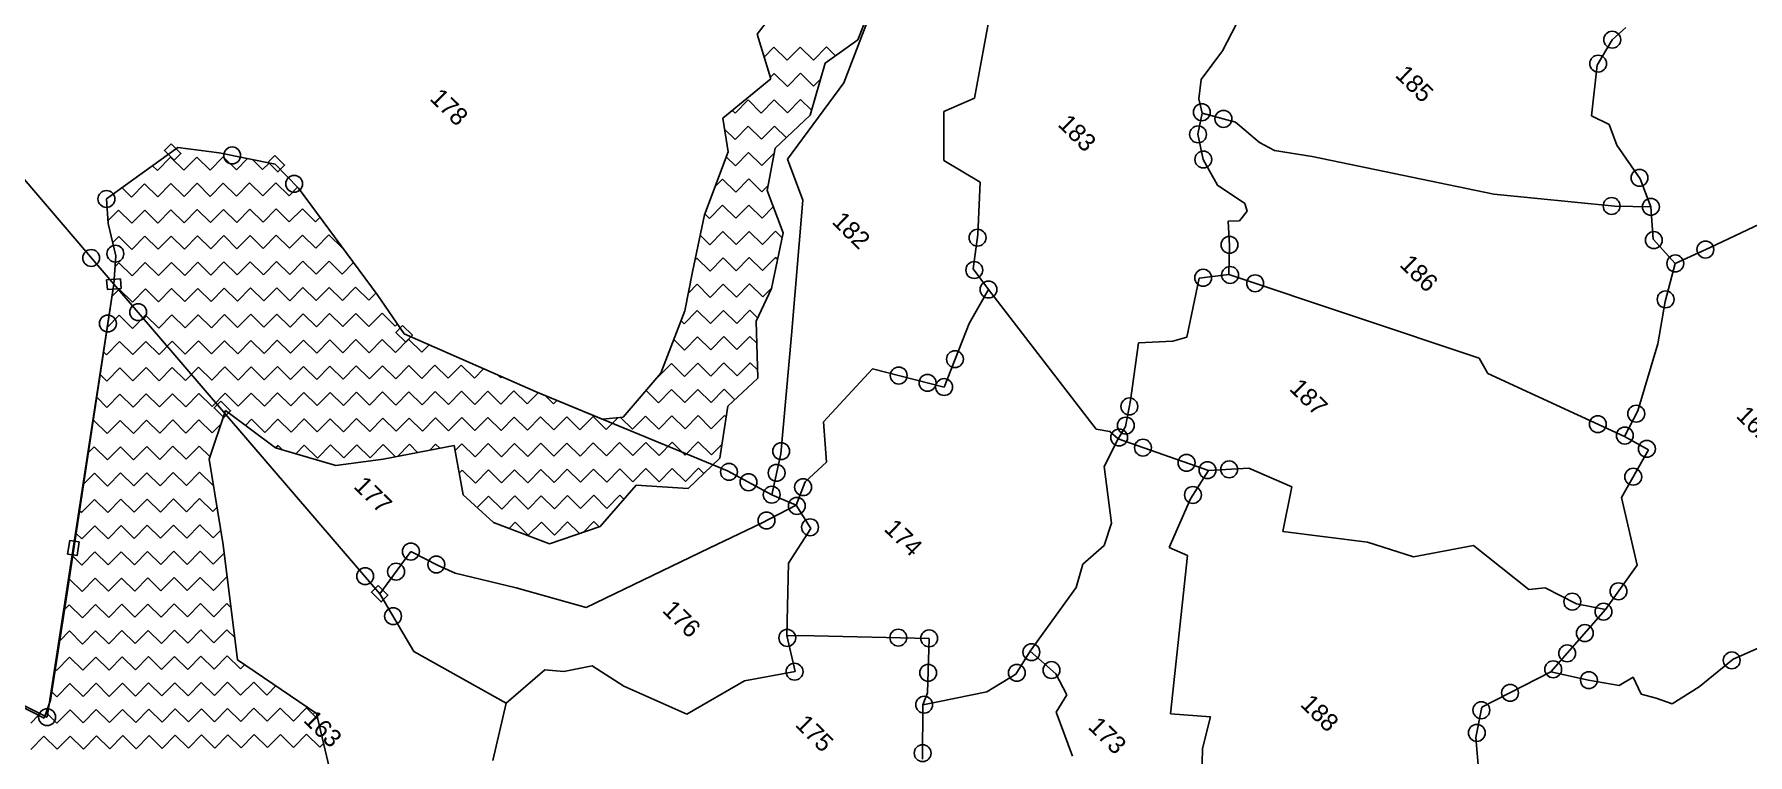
# Model space of a CAD drawing. Header units: metres. Extents: x 342804 to 346854, y 1762918 to 1765966.
# Drawn here: x 343808 to 344671, y 1763547 to 1763910 of the extents above; entities that cross this region are included whole.
import ezdxf

# ---------------------------------------------------------------- set-up
doc = ezdxf.new("R2010")
doc.units = ezdxf.units.M
doc.header["$MEASUREMENT"] = 0
for name, color, linetype in [('POLY_HATCH', 12, 'Continuous'), ('POLY_PARCEL', 6, 'Continuous'), ('TEXT_PARCEL', 7, 'Continuous')]:
    doc.layers.add(name, color=color, linetype=linetype)
doc.styles.add('TEXT_MAP', font='')
doc.styles.get('TEXT_MAP').set_extended_font_data('Kruti Dev 050')

msp = doc.modelspace()

# ---------------------------------------------------------------- linework, layer by layer
for points in [[(343876.83, 1763854.95), (343881.78, 1763850.08), (343878.41, 1763846.65), (343873.46, 1763851.52)], [(343929.07, 1763849.08), (343934.02, 1763844.21), (343930.65, 1763840.78), (343925.7, 1763845.65)], [(343844.38, 1763786.44), (343851.31, 1763786.95), (343851.66, 1763782.16), (343844.73, 1763781.65)], [(343993.43, 1763763.4), (343998.38, 1763758.53), (343995.01, 1763755.11), (343990.06, 1763759.98)], [(343901.83, 1763725.36), (343906.78, 1763720.49), (343903.42, 1763717.06), (343898.47, 1763721.93)], [(343830.53, 1763654.43), (343829.47, 1763647.57), (343824.73, 1763648.3), (343825.78, 1763655.16)], [(343981.12, 1763632.52), (343986.07, 1763627.65), (343982.71, 1763624.22), (343977.76, 1763629.09)]]:
    msp.add_lwpolyline(points, close=True)
for centre in [(344602.66, 1763907.39), (344595.56, 1763895.33), (344395.98, 1763870.85), (344406.83, 1763867.49), (344394.05, 1763859.72), (343907.58, 1763849.1), (344396.71, 1763847.04), (344616.4, 1763837.8), (343938.84, 1763834.79), (343844.26, 1763827.17), (344602.35, 1763823.64), (344622.14, 1763823.21), (344283.01, 1763807.67), (344409.88, 1763804.05), (344623.62, 1763806.47), (343836.6, 1763797.46), (343848.78, 1763799.62), (344634.42, 1763794.71), (344649.58, 1763801.69), (344281.36, 1763791.38), (344396.65, 1763787.5), (344410.19, 1763788.89), (344288.51, 1763781.55), (344422.8, 1763784.71), (344629.55, 1763776.61), (343860.26, 1763770.16), (343845.01, 1763764.44), (344271.64, 1763746.5), (344243.29, 1763738.23), (344257.83, 1763734.56), (344266.14, 1763732.46), (344359.46, 1763722.7), (344614.75, 1763719.03), (344357.69, 1763713.03), (344595.43, 1763713.76), (344609.02, 1763708.01), (344184.07, 1763700.14), (344354.3, 1763707.05), (344366.32, 1763701.94), (344620.13, 1763701.35), (344388.28, 1763694.26), (344398.82, 1763690.57), (344409.74, 1763691.01), (344157.81, 1763689.76), (344167.64, 1763684.5), (344181.8, 1763689.26), (344195.13, 1763682), (344613.25, 1763687.29), (344179.33, 1763678.24), (344391.48, 1763678.11), (344176.7, 1763665.23), (344192, 1763672.58), (344198.64, 1763661.82), (343997.62, 1763649.59), (343990.14, 1763639.49), (344010.42, 1763643.08), (343974.55, 1763637.18), (344582.54, 1763624.38), (344605.8, 1763629.59), (343988.62, 1763617.04), (344598.27, 1763619.33), (344187.17, 1763606.11), (344243.1, 1763606.25), (344258.63, 1763605.89), (344588.87, 1763608.55), (344310.12, 1763598.96), (344579.96, 1763598.34), (344190.85, 1763589.11), (344258.11, 1763588.55), (344302.76, 1763588.52), (344320.25, 1763589.92), (344572.94, 1763590.3), (344662.84, 1763594.82), (344551.2, 1763578.43), (344590.93, 1763584.83), (344256.09, 1763572.49), (344536.74, 1763569.68), (343814.37, 1763566.22), (344534.45, 1763558.26), (344255.35, 1763548.06)]:
    msp.add_circle(centre, 4.25)
at = {"layer": 'POLY_HATCH'}
for p, q in [((344172.05, 1763910.09), (344192.52, 1763937.04)), ((344236.62, 1763942.65), (344222.65, 1763907.27)), ((344178.95, 1763887.6), (344172.05, 1763910.09)), ((344222.65, 1763907.27), (344206.31, 1763895.57)), ((344206.31, 1763895.57), (344198.62, 1763869.32)), ((344154.76, 1763867.93), (344178.95, 1763887.6)), ((344157.35, 1763850.89), (344154.76, 1763867.93)), ((344198.62, 1763869.32), (344181.1, 1763852.75)), ((343844.26, 1763827.17), (343880.29, 1763853.12)), ((343880.29, 1763853.12), (343901, 1763850.45)), ((343901, 1763850.45), (343929.25, 1763844.62)), ((344145.45, 1763819.13), (344157.35, 1763850.89)), ((344181.1, 1763852.75), (344177.03, 1763831.4)), ((343929.25, 1763844.62), (343940.94, 1763832.63)), ((343940.94, 1763832.63), (343980.7, 1763779.04)), ((343845.13, 1763814.84), (343844.26, 1763827.17)), ((344177.03, 1763831.4), (344185.14, 1763810.14)), ((344139.45, 1763790.45), (344145.45, 1763819.13)), ((343849.05, 1763798.5), (343845.13, 1763814.84)), ((344185.14, 1763810.14), (344179.3, 1763782.08)), ((343848.02, 1763784.3), (343849.05, 1763798.5)), ((344135.6, 1763770.88), (344139.45, 1763790.45)), ((343824.13, 1763626.66), (343848.02, 1763784.3)), ((344179.3, 1763782.08), (344171.53, 1763765.57)), ((343980.7, 1763779.04), (343994.22, 1763759.26)), ((344123.53, 1763739.47), (344135.6, 1763770.88)), ((344171.53, 1763765.57), (344172.39, 1763736.95)), ((343994.22, 1763759.26), (344060.72, 1763730)), ((344104.48, 1763717.21), (344123.53, 1763739.47)), ((344060.72, 1763730), (344094.01, 1763716.24)), ((344172.39, 1763736.95), (344157.29, 1763722.83)), ((343904.25, 1763720.57), (343895.94, 1763696.14)), ((343929.39, 1763701.88), (343904.25, 1763720.57)), ((344157.29, 1763722.83), (344153.26, 1763696.61)), ((344094.01, 1763716.24), (344104.48, 1763717.21)), ((344019.45, 1763703.09), (343983.57, 1763696.12)), ((344023.93, 1763678.15), (344019.45, 1763703.09)), ((343895.94, 1763696.14), (343903.02, 1763652.95)), ((343959.85, 1763692.9), (343929.39, 1763701.88)), ((343983.57, 1763696.12), (343959.85, 1763692.9)), ((344153.26, 1763696.61), (344137.2, 1763681.44)), ((344039.29, 1763664.26), (344023.93, 1763678.15)), ((344110.99, 1763683.07), (344092.91, 1763662.22)), ((344137.2, 1763681.44), (344110.99, 1763683.07)), ((344067.4, 1763653.5), (344039.29, 1763664.26)), ((344092.91, 1763662.22), (344067.4, 1763653.5)), ((343903.02, 1763652.95), (343910.24, 1763595.14)), ((343816.1, 1763574.7), (343824.13, 1763626.66)), ((343699.59, 1763623.83), (343812.87, 1763565.71)), ((343910.24, 1763595.14), (343950.07, 1763568.03)), ((343812.87, 1763565.71), (343816.1, 1763574.7)), ((343950.07, 1763568.03), (343959.52, 1763527.97))]:
    msp.add_line(p, q, dxfattribs=at)
at = {"layer": 'POLY_HATCH', "linetype": 'Continuous'}
for p, q in [((344175.56, 1763898.64), (344180.42, 1763903.59)), ((344180.42, 1763903.59), (344187.09, 1763897.03)), ((344187.09, 1763897.03), (344193.65, 1763903.7)), ((344193.65, 1763903.7), (344200.32, 1763897.14)), ((344200.32, 1763897.14), (344206.88, 1763903.81)), ((344206.88, 1763903.81), (344211.49, 1763899.28)), ((344178.68, 1763888.48), (344180.53, 1763890.36)), ((344180.53, 1763890.36), (344187.2, 1763883.8)), ((344187.2, 1763883.8), (344193.76, 1763890.47)), ((344193.76, 1763890.47), (344200.43, 1763883.91)), ((344200.43, 1763883.91), (344203.93, 1763887.47)), ((344160.85, 1763870.35), (344167.41, 1763877.02)), ((344167.41, 1763877.02), (344174.08, 1763870.46)), ((344174.08, 1763870.46), (344180.64, 1763877.13)), ((344180.64, 1763877.13), (344187.31, 1763870.57)), ((344187.31, 1763870.57), (344193.87, 1763877.24)), ((344193.87, 1763877.24), (344199.36, 1763871.84)), ((344159.44, 1763871.74), (344160.85, 1763870.35)), ((344155.6, 1763862.39), (344160.96, 1763857.12)), ((344160.96, 1763857.12), (344167.52, 1763863.79)), ((344167.52, 1763863.79), (344174.19, 1763857.23)), ((344174.19, 1763857.23), (344180.75, 1763863.9)), ((344180.75, 1763863.9), (344186.7, 1763858.04)), ((344161.07, 1763843.89), (344167.63, 1763850.56)), ((344167.63, 1763850.56), (344174.3, 1763844)), ((344174.3, 1763844), (344180.67, 1763850.48)), ((343867.53, 1763843.93), (343870.01, 1763841.5)), ((343870.01, 1763841.5), (343876.57, 1763848.17)), ((343876.57, 1763848.17), (343883.24, 1763841.61)), ((343883.24, 1763841.61), (343889.8, 1763848.28)), ((343889.8, 1763848.28), (343896.47, 1763841.72)), ((343896.47, 1763841.72), (343903.03, 1763848.39)), ((343903.03, 1763848.39), (343909.7, 1763841.83)), ((343909.7, 1763841.83), (343915.28, 1763847.51)), ((343917.79, 1763846.99), (343922.93, 1763841.94)), ((343922.93, 1763841.94), (343926.19, 1763845.26)), ((344156.43, 1763848.45), (344161.07, 1763843.89)), ((343852.13, 1763832.84), (343856.88, 1763828.16)), ((343856.88, 1763828.16), (343863.44, 1763834.83)), ((343863.44, 1763834.83), (343870.11, 1763828.27)), ((343870.11, 1763828.27), (343876.67, 1763834.94)), ((343876.67, 1763834.94), (343883.34, 1763828.38)), ((343883.34, 1763828.38), (343889.91, 1763835.05)), ((343889.91, 1763835.05), (343896.57, 1763828.49)), ((343896.57, 1763828.49), (343903.14, 1763835.16)), ((343903.14, 1763835.16), (343909.8, 1763828.6)), ((343909.8, 1763828.6), (343916.37, 1763835.27)), ((343916.37, 1763835.27), (343923.03, 1763828.71)), ((343923.03, 1763828.71), (343929.6, 1763835.38)), ((343929.6, 1763835.38), (343936.26, 1763828.82)), ((343936.26, 1763828.82), (343940.48, 1763833.1)), ((344150.82, 1763833.48), (344154.51, 1763837.22)), ((344154.51, 1763837.22), (344161.18, 1763830.66)), ((344161.18, 1763830.66), (344167.74, 1763837.33)), ((344167.74, 1763837.33), (344174.41, 1763830.77)), ((344174.41, 1763830.77), (344177.51, 1763833.93)), ((344148.05, 1763817.32), (344154.62, 1763823.99)), ((344154.62, 1763823.99), (344161.28, 1763817.43)), ((344161.28, 1763817.43), (344167.85, 1763824.1)), ((344167.85, 1763824.1), (344174.51, 1763817.54)), ((343845.04, 1763816.12), (343850.32, 1763821.5)), ((343850.32, 1763821.5), (343856.99, 1763814.93)), ((343856.99, 1763814.93), (343863.55, 1763821.6)), ((343863.55, 1763821.6), (343870.22, 1763815.04)), ((343870.22, 1763815.04), (343876.78, 1763821.71)), ((343876.78, 1763821.71), (343883.45, 1763815.15)), ((343883.45, 1763815.15), (343890.01, 1763821.82)), ((343890.01, 1763821.82), (343896.68, 1763815.26)), ((343896.68, 1763815.26), (343903.24, 1763821.93)), ((343903.24, 1763821.93), (343909.91, 1763815.37)), ((343909.91, 1763815.37), (343916.47, 1763822.04)), ((343916.47, 1763822.04), (343923.14, 1763815.48)), ((343923.14, 1763815.48), (343929.7, 1763822.15)), ((343929.7, 1763822.15), (343936.37, 1763815.59)), ((343936.37, 1763815.59), (343942.93, 1763822.26)), ((343942.93, 1763822.26), (343949.6, 1763815.69)), ((343949.6, 1763815.69), (343951.83, 1763817.96)), ((344145.65, 1763819.68), (344148.05, 1763817.32)), ((344174.51, 1763817.54), (344180.14, 1763823.25)), ((343847.44, 1763805.22), (343850.43, 1763808.27)), ((343850.43, 1763808.27), (343857.1, 1763801.7)), ((343857.1, 1763801.7), (343863.66, 1763808.37)), ((343863.66, 1763808.37), (343870.33, 1763801.81)), ((343870.33, 1763801.81), (343876.89, 1763808.48)), ((343876.89, 1763808.48), (343883.56, 1763801.92)), ((343883.56, 1763801.92), (343890.12, 1763808.59)), ((343890.12, 1763808.59), (343896.79, 1763802.03)), ((343896.79, 1763802.03), (343903.35, 1763808.7)), ((343903.35, 1763808.7), (343910.02, 1763802.14)), ((343910.02, 1763802.14), (343916.58, 1763808.81)), ((343916.58, 1763808.81), (343923.25, 1763802.25)), ((343923.25, 1763802.25), (343929.81, 1763808.92)), ((343929.81, 1763808.92), (343936.48, 1763802.36)), ((343936.48, 1763802.36), (343943.04, 1763809.02)), ((343943.04, 1763809.02), (343949.71, 1763802.46)), ((343949.71, 1763802.46), (343956.27, 1763809.13)), ((343956.27, 1763809.13), (343962.94, 1763802.57)), ((344143.3, 1763808.87), (344148.16, 1763804.09)), ((344148.16, 1763804.09), (344154.72, 1763810.76)), ((344154.72, 1763810.76), (344161.39, 1763804.2)), ((344161.39, 1763804.2), (344167.95, 1763810.87)), ((344167.95, 1763810.87), (344174.62, 1763804.31)), ((344174.62, 1763804.31), (344181.18, 1763810.98)), ((344181.18, 1763810.98), (344184.61, 1763807.61)), ((343962.94, 1763802.57), (343963.11, 1763802.75)), ((343848.66, 1763793.13), (343850.54, 1763795.04)), ((343850.54, 1763795.04), (343857.21, 1763788.47)), ((343857.21, 1763788.47), (343863.77, 1763795.14)), ((343863.77, 1763795.14), (343870.44, 1763788.58)), ((343870.44, 1763788.58), (343877, 1763795.25)), ((343877, 1763795.25), (343883.67, 1763788.69)), ((343883.67, 1763788.69), (343890.23, 1763795.36)), ((343890.23, 1763795.36), (343896.9, 1763788.8)), ((343896.9, 1763788.8), (343903.46, 1763795.47)), ((343903.46, 1763795.47), (343910.13, 1763788.91)), ((343910.13, 1763788.91), (343916.69, 1763795.58)), ((343916.69, 1763795.58), (343923.36, 1763789.02)), ((343923.36, 1763789.02), (343929.92, 1763795.69)), ((343929.92, 1763795.69), (343936.59, 1763789.13)), ((343936.59, 1763789.13), (343943.15, 1763795.79)), ((343943.15, 1763795.79), (343949.82, 1763789.23)), ((343949.82, 1763789.23), (343956.38, 1763795.9)), ((343956.38, 1763795.9), (343963.05, 1763789.34)), ((343963.05, 1763789.34), (343968.75, 1763795.14)), ((344140.72, 1763796.53), (344141.6, 1763797.42)), ((344141.6, 1763797.42), (344148.27, 1763790.86)), ((344148.27, 1763790.86), (344154.83, 1763797.53)), ((344154.83, 1763797.53), (344161.5, 1763790.97)), ((344161.5, 1763790.97), (344168.06, 1763797.64)), ((344168.06, 1763797.64), (344174.73, 1763791.08)), ((344174.73, 1763791.08), (344181.29, 1763797.75)), ((344181.29, 1763797.75), (344182.34, 1763796.71)), ((343847.1, 1763778.19), (343850.65, 1763781.81)), ((343850.65, 1763781.81), (343857.32, 1763775.24)), ((343857.32, 1763775.24), (343863.88, 1763781.91)), ((343863.88, 1763781.91), (343870.55, 1763775.35)), ((343870.55, 1763775.35), (343877.11, 1763782.02)), ((343877.11, 1763782.02), (343883.78, 1763775.46)), ((343883.78, 1763775.46), (343890.34, 1763782.13)), ((343890.34, 1763782.13), (343897.01, 1763775.57)), ((343897.01, 1763775.57), (343903.57, 1763782.24)), ((343903.57, 1763782.24), (343910.24, 1763775.68)), ((343910.24, 1763775.68), (343916.8, 1763782.35)), ((343916.8, 1763782.35), (343923.47, 1763775.79)), ((343923.47, 1763775.79), (343930.03, 1763782.46)), ((343930.03, 1763782.46), (343936.7, 1763775.9)), ((343936.7, 1763775.9), (343943.26, 1763782.56)), ((343943.26, 1763782.56), (343949.93, 1763776)), ((343949.93, 1763776), (343956.49, 1763782.67)), ((343956.49, 1763782.67), (343963.16, 1763776.11)), ((343963.16, 1763776.11), (343969.72, 1763782.78)), ((343969.72, 1763782.78), (343976.39, 1763776.22)), ((344137.35, 1763779.76), (344141.71, 1763784.19)), ((344141.71, 1763784.19), (344148.38, 1763777.63)), ((344148.38, 1763777.63), (344154.94, 1763784.3)), ((344154.94, 1763784.3), (344161.61, 1763777.74)), ((344161.61, 1763777.74), (344168.17, 1763784.41)), ((344168.17, 1763784.41), (344174.84, 1763777.85)), ((344174.84, 1763777.85), (344179.38, 1763782.46)), ((343976.39, 1763776.22), (343980.04, 1763779.93)), ((343844.71, 1763762.42), (343850.76, 1763768.58)), ((343850.76, 1763768.58), (343857.43, 1763762.01)), ((343857.43, 1763762.01), (343863.99, 1763768.68)), ((343863.99, 1763768.68), (343870.66, 1763762.12)), ((343870.66, 1763762.12), (343877.22, 1763768.79)), ((343877.22, 1763768.79), (343883.89, 1763762.23)), ((343883.89, 1763762.23), (343890.45, 1763768.9)), ((343890.45, 1763768.9), (343897.12, 1763762.34)), ((343897.12, 1763762.34), (343903.68, 1763769.01)), ((343903.68, 1763769.01), (343910.35, 1763762.45)), ((343910.35, 1763762.45), (343916.91, 1763769.12)), ((343916.91, 1763769.12), (343923.58, 1763762.56)), ((343923.58, 1763762.56), (343930.14, 1763769.23)), ((343930.14, 1763769.23), (343936.81, 1763762.67)), ((343936.81, 1763762.67), (343943.37, 1763769.33)), ((343943.37, 1763769.33), (343950.04, 1763762.77)), ((343950.04, 1763762.77), (343956.6, 1763769.44)), ((343956.6, 1763769.44), (343963.27, 1763762.88)), ((343963.27, 1763762.88), (343969.83, 1763769.55)), ((343969.83, 1763769.55), (343976.5, 1763762.99)), ((343976.5, 1763762.99), (343983.06, 1763769.66)), ((343983.06, 1763769.66), (343989.73, 1763763.1)), ((343989.73, 1763763.1), (343990.83, 1763764.22)), ((344133.67, 1763765.86), (344135.26, 1763764.29)), ((344135.26, 1763764.29), (344141.82, 1763770.96)), ((344141.82, 1763770.96), (344148.49, 1763764.4)), ((344148.49, 1763764.4), (344155.05, 1763771.07)), ((344155.05, 1763771.07), (344161.72, 1763764.51)), ((344161.72, 1763764.51), (344168.28, 1763771.18)), ((344168.28, 1763771.18), (344172.3, 1763767.22)), ((343844.31, 1763748.68), (343850.87, 1763755.34)), ((343850.87, 1763755.34), (343857.54, 1763748.78)), ((343857.54, 1763748.78), (343864.1, 1763755.45)), ((343864.1, 1763755.45), (343870.77, 1763748.89)), ((343870.77, 1763748.89), (343877.33, 1763755.56)), ((343877.33, 1763755.56), (343884, 1763749)), ((343884, 1763749), (343890.56, 1763755.67)), ((343890.56, 1763755.67), (343897.23, 1763749.11)), ((343897.23, 1763749.11), (343903.79, 1763755.78)), ((343903.79, 1763755.78), (343910.46, 1763749.22)), ((343910.46, 1763749.22), (343917.02, 1763755.89)), ((343917.02, 1763755.89), (343923.69, 1763749.33)), ((343923.69, 1763749.33), (343930.25, 1763756)), ((343930.25, 1763756), (343936.92, 1763749.44)), ((343936.92, 1763749.44), (343943.48, 1763756.1)), ((343943.48, 1763756.1), (343950.15, 1763749.54)), ((343950.15, 1763749.54), (343956.71, 1763756.21)), ((343956.71, 1763756.21), (343963.38, 1763749.65)), ((343963.38, 1763749.65), (343969.94, 1763756.32)), ((343969.94, 1763756.32), (343976.61, 1763749.76)), ((343976.61, 1763749.76), (343983.17, 1763756.43)), ((343983.17, 1763756.43), (343989.84, 1763749.87)), ((343989.84, 1763749.87), (343996.4, 1763756.54)), ((343996.4, 1763756.54), (344003.07, 1763749.98)), ((344130.01, 1763756.33), (344135.37, 1763751.06)), ((344135.37, 1763751.06), (344141.93, 1763757.73)), ((344141.93, 1763757.73), (344148.6, 1763751.17)), ((344148.6, 1763751.17), (344155.16, 1763757.84)), ((344155.16, 1763757.84), (344161.83, 1763751.28)), ((344161.83, 1763751.28), (344168.39, 1763757.95)), ((344168.39, 1763757.95), (344171.86, 1763754.54)), ((343842.84, 1763750.12), (343844.31, 1763748.68)), ((344003.07, 1763749.98), (344006.76, 1763753.74)), ((343841.11, 1763738.7), (343844.41, 1763735.45)), ((343844.41, 1763735.45), (343850.97, 1763742.11)), ((343850.97, 1763742.11), (343857.64, 1763735.55)), ((343857.64, 1763735.55), (343864.2, 1763742.22)), ((343864.2, 1763742.22), (343870.87, 1763735.66)), ((343870.87, 1763735.66), (343877.43, 1763742.33)), ((343877.43, 1763742.33), (343884.1, 1763735.77)), ((343884.1, 1763735.77), (343890.66, 1763742.44)), ((343890.66, 1763742.44), (343897.33, 1763735.88)), ((343897.33, 1763735.88), (343903.89, 1763742.55)), ((343903.89, 1763742.55), (343910.56, 1763735.99)), ((343910.56, 1763735.99), (343917.12, 1763742.66)), ((343917.12, 1763742.66), (343923.79, 1763736.1)), ((343923.79, 1763736.1), (343930.36, 1763742.77)), ((343930.36, 1763742.77), (343937.02, 1763736.21)), ((343937.02, 1763736.21), (343943.59, 1763742.87)), ((343943.59, 1763742.87), (343950.25, 1763736.31)), ((343950.25, 1763736.31), (343956.82, 1763742.98)), ((343956.82, 1763742.98), (343963.48, 1763736.42)), ((343963.48, 1763736.42), (343970.05, 1763743.09)), ((343970.05, 1763743.09), (343976.71, 1763736.53)), ((343976.71, 1763736.53), (343983.28, 1763743.2)), ((343983.28, 1763743.2), (343989.94, 1763736.64)), ((343989.94, 1763736.64), (343996.51, 1763743.31)), ((343996.51, 1763743.31), (344003.17, 1763736.75)), ((344003.17, 1763736.75), (344009.74, 1763743.42)), ((344009.74, 1763743.42), (344016.4, 1763736.86)), ((344016.4, 1763736.86), (344022.97, 1763743.53)), ((344022.97, 1763743.53), (344029.63, 1763736.97)), ((344029.63, 1763736.97), (344034.24, 1763741.65)), ((344041.42, 1763738.49), (344042.86, 1763737.07)), ((344042.86, 1763737.07), (344043.4, 1763737.62)), ((344122.13, 1763737.84), (344122.25, 1763737.72)), ((344122.25, 1763737.72), (344128.81, 1763744.39)), ((344128.81, 1763744.39), (344135.48, 1763737.83)), ((344135.48, 1763737.83), (344142.04, 1763744.5)), ((344142.04, 1763744.5), (344148.71, 1763737.94)), ((344148.71, 1763737.94), (344155.27, 1763744.61)), ((344155.27, 1763744.61), (344161.94, 1763738.05)), ((344161.94, 1763738.05), (344168.5, 1763744.72)), ((344168.5, 1763744.72), (344172.27, 1763741.01)), ((343844.52, 1763722.22), (343851.08, 1763728.88)), ((343851.08, 1763728.88), (343857.75, 1763722.32)), ((343857.75, 1763722.32), (343864.31, 1763728.99)), ((343864.31, 1763728.99), (343870.98, 1763722.43)), ((343870.98, 1763722.43), (343877.54, 1763729.1)), ((343877.54, 1763729.1), (343884.21, 1763722.54)), ((343884.21, 1763722.54), (343890.77, 1763729.21)), ((343890.77, 1763729.21), (343897.44, 1763722.65)), ((343897.44, 1763722.65), (343904, 1763729.32)), ((343904, 1763729.32), (343910.67, 1763722.76)), ((343910.67, 1763722.76), (343917.23, 1763729.43)), ((343917.23, 1763729.43), (343923.9, 1763722.87)), ((343923.9, 1763722.87), (343930.46, 1763729.54)), ((343930.46, 1763729.54), (343937.13, 1763722.98)), ((343937.13, 1763722.98), (343943.69, 1763729.64)), ((343943.69, 1763729.64), (343950.36, 1763723.08)), ((343950.36, 1763723.08), (343956.92, 1763729.75)), ((343956.92, 1763729.75), (343963.59, 1763723.19)), ((343963.59, 1763723.19), (343970.15, 1763729.86)), ((343970.15, 1763729.86), (343976.82, 1763723.3)), ((343976.82, 1763723.3), (343983.38, 1763729.97)), ((343983.38, 1763729.97), (343990.05, 1763723.41)), ((343990.05, 1763723.41), (343996.61, 1763730.08)), ((343996.61, 1763730.08), (344003.28, 1763723.52)), ((344003.28, 1763723.52), (344009.84, 1763730.19)), ((344009.84, 1763730.19), (344016.51, 1763723.63)), ((344016.51, 1763723.63), (344023.07, 1763730.3)), ((344023.07, 1763730.3), (344029.74, 1763723.74)), ((344029.74, 1763723.74), (344036.3, 1763730.4)), ((344036.3, 1763730.4), (344042.97, 1763723.84)), ((344042.97, 1763723.84), (344049.53, 1763730.51)), ((344049.53, 1763730.51), (344056.2, 1763723.95)), ((344056.2, 1763723.95), (344061.74, 1763729.58)), ((344116.03, 1763730.71), (344122.35, 1763724.49)), ((344122.35, 1763724.49), (344128.91, 1763731.16)), ((344128.91, 1763731.16), (344135.58, 1763724.6)), ((344135.58, 1763724.6), (344142.14, 1763731.27)), ((344142.14, 1763731.27), (344148.81, 1763724.71)), ((344148.81, 1763724.71), (344155.37, 1763731.38)), ((344155.37, 1763731.38), (344160.76, 1763726.08)), ((343839.38, 1763727.28), (343844.52, 1763722.22)), ((344065.33, 1763728.1), (344069.43, 1763724.06)), ((344069.43, 1763724.06), (344071.07, 1763725.72)), ((343837.53, 1763715.11), (343837.96, 1763715.55)), ((343837.96, 1763715.55), (343844.63, 1763708.99)), ((343844.63, 1763708.99), (343851.19, 1763715.65)), ((343851.19, 1763715.65), (343857.86, 1763709.09)), ((343857.86, 1763709.09), (343864.42, 1763715.76)), ((343864.42, 1763715.76), (343871.09, 1763709.2)), ((343871.09, 1763709.2), (343877.65, 1763715.87)), ((343877.65, 1763715.87), (343884.32, 1763709.31)), ((343884.32, 1763709.31), (343890.88, 1763715.98)), ((343890.88, 1763715.98), (343897.55, 1763709.42)), ((343897.55, 1763709.42), (343901.99, 1763713.93)), ((343914.29, 1763713.1), (343917.34, 1763716.2)), ((343917.34, 1763716.2), (343924.01, 1763709.64)), ((343924.01, 1763709.64), (343930.57, 1763716.31)), ((343930.57, 1763716.31), (343937.24, 1763709.75)), ((343937.24, 1763709.75), (343943.8, 1763716.41)), ((343943.8, 1763716.41), (343950.47, 1763709.85)), ((343950.47, 1763709.85), (343957.03, 1763716.52)), ((343957.03, 1763716.52), (343963.7, 1763709.96)), ((343963.7, 1763709.96), (343970.26, 1763716.63)), ((343970.26, 1763716.63), (343976.93, 1763710.07)), ((343976.93, 1763710.07), (343983.49, 1763716.74)), ((343983.49, 1763716.74), (343990.16, 1763710.18)), ((343990.16, 1763710.18), (343996.72, 1763716.85)), ((343996.72, 1763716.85), (344003.39, 1763710.29)), ((344003.39, 1763710.29), (344009.95, 1763716.96)), ((344009.95, 1763716.96), (344016.62, 1763710.4)), ((344016.62, 1763710.4), (344023.18, 1763717.07)), ((344023.18, 1763717.07), (344029.85, 1763710.5)), ((344029.85, 1763710.5), (344036.41, 1763717.17)), ((344036.41, 1763717.17), (344043.08, 1763710.61)), ((344043.08, 1763710.61), (344049.64, 1763717.28)), ((344049.64, 1763717.28), (344056.31, 1763710.72)), ((344056.31, 1763710.72), (344062.87, 1763717.39)), ((344062.87, 1763717.39), (344069.54, 1763710.83)), ((344069.54, 1763710.83), (344076.1, 1763717.5)), ((344076.1, 1763717.5), (344082.77, 1763710.94)), ((344082.77, 1763710.94), (344089.33, 1763717.61)), ((344089.33, 1763717.61), (344096, 1763711.05)), ((344096, 1763711.05), (344101.82, 1763716.96)), ((344103.2, 1763717.09), (344109.23, 1763711.16)), ((344109.23, 1763711.16), (344115.79, 1763717.83)), ((344115.79, 1763717.83), (344122.46, 1763711.26)), ((344122.46, 1763711.26), (344129.02, 1763717.93)), ((344129.02, 1763717.93), (344135.69, 1763711.37)), ((344135.69, 1763711.37), (344142.25, 1763718.04)), ((344142.25, 1763718.04), (344148.92, 1763711.48)), ((344148.92, 1763711.48), (344155.48, 1763718.15)), ((344155.48, 1763718.15), (344156.43, 1763717.22)), ((343929.48, 1763701.85), (343930.68, 1763703.08)), ((343930.68, 1763703.08), (343932.97, 1763700.82)), ((343939.65, 1763698.85), (343943.91, 1763703.18)), ((343943.91, 1763703.18), (343950.58, 1763696.62)), ((343950.58, 1763696.62), (343957.14, 1763703.29)), ((343957.14, 1763703.29), (343963.81, 1763696.73)), ((343963.81, 1763696.73), (343970.37, 1763703.4)), ((343970.37, 1763703.4), (343977.04, 1763696.84)), ((343977.04, 1763696.84), (343983.6, 1763703.51)), ((343983.6, 1763703.51), (343989.87, 1763697.34)), ((343990.84, 1763697.53), (343996.83, 1763703.62)), ((343996.83, 1763703.62), (344001.01, 1763699.51)), ((344007.07, 1763700.68), (344010.06, 1763703.73)), ((344010.06, 1763703.73), (344012.15, 1763701.67)), ((344019.93, 1763700.42), (344023.29, 1763703.84)), ((344023.29, 1763703.84), (344029.96, 1763697.27)), ((344029.96, 1763697.27), (344036.52, 1763703.94)), ((344036.52, 1763703.94), (344043.19, 1763697.38)), ((344043.19, 1763697.38), (344049.75, 1763704.05)), ((344049.75, 1763704.05), (344056.42, 1763697.49)), ((344056.42, 1763697.49), (344062.98, 1763704.16)), ((344062.98, 1763704.16), (344069.65, 1763697.6)), ((344069.65, 1763697.6), (344076.21, 1763704.27)), ((344076.21, 1763704.27), (344082.88, 1763697.71)), ((344082.88, 1763697.71), (344089.44, 1763704.38)), ((344089.44, 1763704.38), (344096.11, 1763697.82)), ((344096.11, 1763697.82), (344102.67, 1763704.49)), ((344102.67, 1763704.49), (344109.34, 1763697.93)), ((344109.34, 1763697.93), (344115.9, 1763704.6)), ((344115.9, 1763704.6), (344122.57, 1763698.03)), ((344122.57, 1763698.03), (344129.13, 1763704.7)), ((344129.13, 1763704.7), (344135.8, 1763698.14)), ((344135.8, 1763698.14), (344142.36, 1763704.81)), ((344142.36, 1763704.81), (344149.03, 1763698.25)), ((344149.03, 1763698.25), (344154.34, 1763703.65)), ((343835.14, 1763699.34), (343838.07, 1763702.32)), ((343838.07, 1763702.32), (343844.74, 1763695.76)), ((343844.74, 1763695.76), (343851.3, 1763702.42)), ((343851.3, 1763702.42), (343857.97, 1763695.86)), ((343857.97, 1763695.86), (343864.53, 1763702.53)), ((343864.53, 1763702.53), (343871.2, 1763695.97)), ((343871.2, 1763695.97), (343877.76, 1763702.64)), ((343877.76, 1763702.64), (343884.43, 1763696.08)), ((343884.43, 1763696.08), (343890.99, 1763702.75)), ((343890.99, 1763702.75), (343896.38, 1763697.45)), ((343832.75, 1763683.57), (343838.18, 1763689.09)), ((343838.18, 1763689.09), (343844.85, 1763682.53)), ((343844.85, 1763682.53), (343851.41, 1763689.19)), ((343851.41, 1763689.19), (343858.08, 1763682.63)), ((343858.08, 1763682.63), (343864.64, 1763689.3)), ((343864.64, 1763689.3), (343871.31, 1763682.74)), ((343871.31, 1763682.74), (343877.87, 1763689.41)), ((343877.87, 1763689.41), (343884.54, 1763682.85)), ((343884.54, 1763682.85), (343891.1, 1763689.52)), ((343891.1, 1763689.52), (343897.77, 1763682.96)), ((344021.96, 1763689.14), (344023.4, 1763690.61)), ((344023.4, 1763690.61), (344030.07, 1763684.04)), ((344030.07, 1763684.04), (344036.63, 1763690.71)), ((344036.63, 1763690.71), (344043.3, 1763684.15)), ((344043.3, 1763684.15), (344049.86, 1763690.82)), ((344049.86, 1763690.82), (344056.53, 1763684.26)), ((344056.53, 1763684.26), (344063.09, 1763690.93)), ((344063.09, 1763690.93), (344069.76, 1763684.37)), ((344069.76, 1763684.37), (344076.32, 1763691.04)), ((344076.32, 1763691.04), (344082.99, 1763684.48)), ((344082.99, 1763684.48), (344089.55, 1763691.15)), ((344089.55, 1763691.15), (344096.22, 1763684.59)), ((344096.22, 1763684.59), (344102.78, 1763691.26)), ((344102.78, 1763691.26), (344109.45, 1763684.7)), ((344109.45, 1763684.7), (344116.01, 1763691.37)), ((344116.01, 1763691.37), (344122.68, 1763684.8)), ((344122.68, 1763684.8), (344129.24, 1763691.47)), ((344129.24, 1763691.47), (344135.91, 1763684.91)), ((344135.91, 1763684.91), (344142.47, 1763691.58)), ((344142.47, 1763691.58), (344145.15, 1763688.95)), ((343897.77, 1763682.96), (343898.05, 1763683.25)), ((344031.05, 1763671.71), (344036.74, 1763677.48)), ((344036.74, 1763677.48), (344043.41, 1763670.92)), ((344043.41, 1763670.92), (344049.97, 1763677.59)), ((344049.97, 1763677.59), (344056.64, 1763671.03)), ((344056.64, 1763671.03), (344063.2, 1763677.7)), ((344063.2, 1763677.7), (344069.87, 1763671.14)), ((344069.87, 1763671.14), (344076.43, 1763677.81)), ((344076.43, 1763677.81), (344083.1, 1763671.25)), ((344083.1, 1763671.25), (344089.66, 1763677.92)), ((344089.66, 1763677.92), (344096.33, 1763671.36)), ((344096.33, 1763671.36), (344102.89, 1763678.03)), ((344102.89, 1763678.03), (344104.9, 1763676.05)), ((343830.72, 1763670.17), (343831.73, 1763669.19)), ((343831.73, 1763669.19), (343838.29, 1763675.86)), ((343838.29, 1763675.86), (343844.96, 1763669.3)), ((343844.96, 1763669.3), (343851.52, 1763675.96)), ((343851.52, 1763675.96), (343858.19, 1763669.4)), ((343858.19, 1763669.4), (343864.75, 1763676.07)), ((343864.75, 1763676.07), (343871.42, 1763669.51)), ((343871.42, 1763669.51), (343877.98, 1763676.18)), ((343877.98, 1763676.18), (343884.65, 1763669.62)), ((343884.65, 1763669.62), (343891.21, 1763676.29)), ((343891.21, 1763676.29), (343897.88, 1763669.73)), ((343897.88, 1763669.73), (343899.93, 1763671.81)), ((343831.83, 1763655.96), (343838.4, 1763662.63)), ((343838.4, 1763662.63), (343845.07, 1763656.07)), ((343845.07, 1763656.07), (343851.63, 1763662.73)), ((343851.63, 1763662.73), (343858.3, 1763656.17)), ((343858.3, 1763656.17), (343864.86, 1763662.84)), ((343864.86, 1763662.84), (343871.53, 1763656.28)), ((343871.53, 1763656.28), (343878.09, 1763662.95)), ((343878.09, 1763662.95), (343884.76, 1763656.39)), ((343884.76, 1763656.39), (343891.32, 1763663.06)), ((343891.32, 1763663.06), (343897.99, 1763656.5)), ((343897.99, 1763656.5), (343901.8, 1763660.38)), ((344047.05, 1763661.29), (344050.08, 1763664.36)), ((344050.08, 1763664.36), (344056.75, 1763657.8)), ((344056.75, 1763657.8), (344063.31, 1763664.47)), ((344063.31, 1763664.47), (344069.98, 1763657.91)), ((344069.98, 1763657.91), (344076.54, 1763664.58)), ((344076.54, 1763664.58), (344082.54, 1763658.68)), ((344084.52, 1763659.35), (344089.77, 1763664.69)), ((344089.77, 1763664.69), (344092.44, 1763662.06)), ((343828.99, 1763658.75), (343831.83, 1763655.96)), ((343827.26, 1763647.33), (343831.94, 1763642.73)), ((343831.94, 1763642.73), (343838.5, 1763649.4)), ((343838.5, 1763649.4), (343845.17, 1763642.84)), ((343845.17, 1763642.84), (343851.73, 1763649.5)), ((343851.73, 1763649.5), (343858.4, 1763642.94)), ((343858.4, 1763642.94), (343864.96, 1763649.61)), ((343864.96, 1763649.61), (343871.63, 1763643.05)), ((343871.63, 1763643.05), (343878.19, 1763649.72)), ((343878.19, 1763649.72), (343884.86, 1763643.16)), ((343884.86, 1763643.16), (343891.42, 1763649.83)), ((343891.42, 1763649.83), (343898.09, 1763643.27)), ((343898.09, 1763643.27), (343903.54, 1763648.8)), ((343825.53, 1763635.91), (343832.05, 1763629.5)), ((343832.05, 1763629.5), (343838.61, 1763636.17)), ((343838.61, 1763636.17), (343845.28, 1763629.61)), ((343845.28, 1763629.61), (343851.84, 1763636.27)), ((343851.84, 1763636.27), (343858.51, 1763629.71)), ((343858.51, 1763629.71), (343865.07, 1763636.38)), ((343865.07, 1763636.38), (343871.74, 1763629.82)), ((343871.74, 1763629.82), (343878.3, 1763636.49)), ((343878.3, 1763636.49), (343884.97, 1763629.93)), ((343884.97, 1763629.93), (343891.53, 1763636.6)), ((343891.53, 1763636.6), (343898.2, 1763630.04)), ((343898.2, 1763630.04), (343904.76, 1763636.71)), ((343904.76, 1763636.71), (343905.09, 1763636.39)), ((343823.17, 1763620.47), (343825.49, 1763622.83)), ((343825.49, 1763622.83), (343832.16, 1763616.27)), ((343832.16, 1763616.27), (343838.72, 1763622.94)), ((343838.72, 1763622.94), (343845.39, 1763616.37)), ((343845.39, 1763616.37), (343851.95, 1763623.04)), ((343851.95, 1763623.04), (343858.62, 1763616.48)), ((343858.62, 1763616.48), (343865.18, 1763623.15)), ((343865.18, 1763623.15), (343871.85, 1763616.59)), ((343871.85, 1763616.59), (343878.41, 1763623.26)), ((343878.41, 1763623.26), (343885.08, 1763616.7)), ((343885.08, 1763616.7), (343891.64, 1763623.37)), ((343891.64, 1763623.37), (343898.31, 1763616.81)), ((343898.31, 1763616.81), (343904.87, 1763623.48)), ((343904.87, 1763623.48), (343906.95, 1763621.43)), ((343820.72, 1763604.64), (343825.6, 1763609.6)), ((343825.6, 1763609.6), (343832.27, 1763603.04)), ((343832.27, 1763603.04), (343838.83, 1763609.71)), ((343838.83, 1763609.71), (343845.5, 1763603.14)), ((343845.5, 1763603.14), (343852.06, 1763609.81)), ((343852.06, 1763609.81), (343858.73, 1763603.25)), ((343858.73, 1763603.25), (343865.29, 1763609.92)), ((343865.29, 1763609.92), (343871.96, 1763603.36)), ((343871.96, 1763603.36), (343878.52, 1763610.03)), ((343878.52, 1763610.03), (343885.19, 1763603.47)), ((343885.19, 1763603.47), (343891.75, 1763610.14)), ((343891.75, 1763610.14), (343898.42, 1763603.58)), ((343898.42, 1763603.58), (343904.98, 1763610.25)), ((343904.98, 1763610.25), (343908.82, 1763606.47)), ((343819.15, 1763589.7), (343825.71, 1763596.37)), ((343825.71, 1763596.37), (343832.38, 1763589.81)), ((343832.38, 1763589.81), (343838.94, 1763596.48)), ((343838.94, 1763596.48), (343845.61, 1763589.91)), ((343845.61, 1763589.91), (343852.17, 1763596.58)), ((343852.17, 1763596.58), (343858.84, 1763590.02)), ((343858.84, 1763590.02), (343865.4, 1763596.69)), ((343865.4, 1763596.69), (343872.07, 1763590.13)), ((343872.07, 1763590.13), (343878.63, 1763596.8)), ((343878.63, 1763596.8), (343885.3, 1763590.24)), ((343885.3, 1763590.24), (343891.86, 1763596.91)), ((343891.86, 1763596.91), (343898.53, 1763590.35)), ((343898.53, 1763590.35), (343905.09, 1763597.02)), ((343905.09, 1763597.02), (343911.76, 1763590.46)), ((343911.76, 1763590.46), (343913.91, 1763592.64)), ((343818.51, 1763590.32), (343819.15, 1763589.7)), ((343819.26, 1763576.47), (343825.82, 1763583.14)), ((343825.82, 1763583.14), (343832.49, 1763576.58)), ((343832.49, 1763576.58), (343839.05, 1763583.25)), ((343839.05, 1763583.25), (343845.72, 1763576.68)), ((343845.72, 1763576.68), (343852.28, 1763583.35)), ((343852.28, 1763583.35), (343858.95, 1763576.79)), ((343858.95, 1763576.79), (343865.51, 1763583.46)), ((343865.51, 1763583.46), (343872.18, 1763576.9)), ((343872.18, 1763576.9), (343878.74, 1763583.57)), ((343878.74, 1763583.57), (343885.41, 1763577.01)), ((343885.41, 1763577.01), (343891.97, 1763583.68)), ((343891.97, 1763583.68), (343898.64, 1763577.12)), ((343898.64, 1763577.12), (343905.2, 1763583.79)), ((343905.2, 1763583.79), (343911.87, 1763577.23)), ((343911.87, 1763577.23), (343918.43, 1763583.9)), ((343918.43, 1763583.9), (343925.1, 1763577.34)), ((343816.75, 1763578.93), (343819.26, 1763576.47)), ((343925.1, 1763577.34), (343929.63, 1763581.94)), ((343806.13, 1763563.13), (343810.08, 1763567.14)), ((343813.91, 1763568.6), (343819.36, 1763563.24)), ((343819.36, 1763563.24), (343825.93, 1763569.91)), ((343825.93, 1763569.91), (343832.59, 1763563.35)), ((343832.59, 1763563.35), (343839.16, 1763570.02)), ((343839.16, 1763570.02), (343845.82, 1763563.45)), ((343845.82, 1763563.45), (343852.39, 1763570.12)), ((343852.39, 1763570.12), (343859.05, 1763563.56)), ((343859.05, 1763563.56), (343865.62, 1763570.23)), ((343865.62, 1763570.23), (343872.28, 1763563.67)), ((343872.28, 1763563.67), (343878.85, 1763570.34)), ((343878.85, 1763570.34), (343885.52, 1763563.78)), ((343885.52, 1763563.78), (343892.08, 1763570.45)), ((343892.08, 1763570.45), (343898.75, 1763563.89)), ((343898.75, 1763563.89), (343905.31, 1763570.56)), ((343905.31, 1763570.56), (343911.98, 1763564)), ((343911.98, 1763564), (343918.54, 1763570.67)), ((343918.54, 1763570.67), (343925.21, 1763564.11)), ((343925.21, 1763564.11), (343931.77, 1763570.78)), ((343931.77, 1763570.78), (343938.44, 1763564.21)), ((343938.44, 1763564.21), (343945, 1763570.88)), ((343945, 1763570.88), (343950.73, 1763565.25)), ((343806.24, 1763549.9), (343812.8, 1763556.57)), ((343812.8, 1763556.57), (343819.47, 1763550.01)), ((343819.47, 1763550.01), (343826.03, 1763556.68)), ((343826.03, 1763556.68), (343832.7, 1763550.12)), ((343832.7, 1763550.12), (343839.26, 1763556.79)), ((343839.26, 1763556.79), (343845.93, 1763550.22)), ((343845.93, 1763550.22), (343852.49, 1763556.89)), ((343852.49, 1763556.89), (343859.16, 1763550.33)), ((343859.16, 1763550.33), (343865.72, 1763557)), ((343865.72, 1763557), (343872.39, 1763550.44)), ((343872.39, 1763550.44), (343878.95, 1763557.11)), ((343878.95, 1763557.11), (343885.62, 1763550.55)), ((343885.62, 1763550.55), (343892.18, 1763557.22)), ((343892.18, 1763557.22), (343898.85, 1763550.66)), ((343898.85, 1763550.66), (343905.41, 1763557.33)), ((343905.41, 1763557.33), (343912.08, 1763550.77)), ((343912.08, 1763550.77), (343918.64, 1763557.44)), ((343918.64, 1763557.44), (343925.31, 1763550.88)), ((343925.31, 1763550.88), (343931.87, 1763557.55)), ((343931.87, 1763557.55), (343938.54, 1763550.98)), ((343938.54, 1763550.98), (343945.1, 1763557.65)), ((343945.1, 1763557.65), (343951.77, 1763551.09)), ((343951.77, 1763551.09), (343953.62, 1763552.97))]:
    msp.add_line(p, q, dxfattribs=at)
at = {"layer": 'POLY_PARCEL'}
for p, q in [((343848.02, 1763784.3), (343675.48, 1763985.72)), ((344235, 1763936.1), (344215.68, 1763885.73)), ((344281.52, 1763877.92), (344291.12, 1763930.87)), ((344406.39, 1763901.82), (344421.32, 1763930.53)), ((344602.66, 1763907.39), (344609.45, 1763913.51)), ((344395.67, 1763887.35), (344406.39, 1763901.82)), ((344595.14, 1763894.53), (344602.66, 1763907.39)), ((344592.26, 1763869.03), (344595.14, 1763894.53)), ((344215.68, 1763885.73), (344187.23, 1763847.14)), ((344394.38, 1763877.67), (344395.67, 1763887.35)), ((344265.97, 1763871.26), (344281.52, 1763877.92)), ((344396.1, 1763870.31), (344394.38, 1763877.67)), ((344266.02, 1763846.59), (344265.97, 1763871.26)), ((344394.03, 1763859.84), (344396.1, 1763870.31)), ((344396.1, 1763870.31), (344412.9, 1763865.9)), ((344601.09, 1763864.7), (344592.26, 1763869.03)), ((344396.71, 1763847.04), (344394.03, 1763859.84)), ((344412.9, 1763865.9), (344425.03, 1763855.54)), ((344605.03, 1763854.28), (344601.09, 1763864.7)), ((343880.29, 1763853.12), (343844.26, 1763827.17)), ((343901, 1763850.45), (343880.29, 1763853.12)), ((343929.25, 1763844.62), (343901, 1763850.45)), ((344425.03, 1763855.54), (344432.55, 1763851.65)), ((344432.55, 1763851.65), (344451.51, 1763848.64)), ((344616.73, 1763837.32), (344605.03, 1763854.28)), ((343940.94, 1763832.63), (343929.25, 1763844.62)), ((344187.23, 1763847.14), (344194.96, 1763826.55)), ((344284.25, 1763835.65), (344266.02, 1763846.59)), ((344403.92, 1763834.08), (344396.71, 1763847.04)), ((344451.51, 1763848.64), (344543, 1763829.67)), ((343980.7, 1763779.04), (343940.94, 1763832.63)), ((344283.22, 1763809.2), (344284.25, 1763835.65)), ((344417.61, 1763824.92), (344403.92, 1763834.08)), ((344622.14, 1763823.21), (344616.73, 1763837.32)), ((343844.26, 1763827.17), (343845.13, 1763814.84)), ((344194.96, 1763826.55), (344189.22, 1763758.58)), ((344418.83, 1763820.98), (344417.61, 1763824.92)), ((344543, 1763829.67), (344603.99, 1763823.47)), ((344409.21, 1763815.98), (344414.92, 1763816.22)), ((344409.91, 1763803.56), (344409.21, 1763815.98)), ((344414.92, 1763816.22), (344418.83, 1763820.98)), ((344603.99, 1763823.47), (344622.14, 1763823.21)), ((344622.14, 1763823.21), (344623.27, 1763806.85)), ((344652, 1763802.81), (344683.21, 1763817.52)), ((343845.13, 1763814.84), (343849.05, 1763798.5)), ((344280.86, 1763792.06), (344283.22, 1763809.2)), ((344623.27, 1763806.85), (344634.42, 1763794.71)), ((343849.05, 1763798.5), (343848.02, 1763784.3)), ((344409.63, 1763789.11), (344409.91, 1763803.56)), ((344634.42, 1763794.71), (344652, 1763802.81)), ((344288.51, 1763781.55), (344280.86, 1763792.06)), ((344634.42, 1763794.71), (344629.26, 1763775.55)), ((343814.37, 1763566.22), (343848.02, 1763784.3)), ((343848.02, 1763784.3), (343981.91, 1763628.37)), ((343848.02, 1763784.3), (343848.02, 1763784.3)), ((344278.7, 1763764.53), (344288.51, 1763781.55)), ((344342.76, 1763711.21), (344288.51, 1763781.55)), ((344394.64, 1763787.25), (344388.35, 1763757.49)), ((344409.63, 1763789.11), (344394.64, 1763787.25)), ((344535.65, 1763747.01), (344409.63, 1763789.11)), ((344409.63, 1763789.11), (344409.63, 1763789.11)), ((344409.63, 1763789.11), (344409.63, 1763789.11)), ((343994.22, 1763759.26), (343980.7, 1763779.04)), ((344629.26, 1763775.55), (344625.64, 1763754.25)), ((344266.14, 1763732.46), (344278.7, 1763764.53)), ((344060.72, 1763730), (343994.22, 1763759.26)), ((344189.22, 1763758.58), (344183.96, 1763698.87)), ((344381.39, 1763755.56), (344364.03, 1763754.67)), ((344388.35, 1763757.49), (344381.39, 1763755.56)), ((344364.03, 1763754.67), (344360.01, 1763725.69)), ((344540, 1763739.23), (344535.65, 1763747.01)), ((344625.64, 1763754.25), (344615.49, 1763720.45)), ((344205.44, 1763714.94), (344230.13, 1763741.56)), ((344230.13, 1763741.56), (344266.14, 1763732.46)), ((344608.76, 1763707.52), (344540, 1763739.23)), ((344540, 1763739.23), (344540, 1763739.23)), ((344157.01, 1763690.19), (344060.72, 1763730)), ((344360.01, 1763725.69), (344357.6, 1763712.58)), ((344615.49, 1763720.45), (344608.76, 1763707.52)), ((344206.88, 1763694.56), (344205.44, 1763714.94)), ((344357.6, 1763712.58), (344353.85, 1763706.3)), ((344349.57, 1763710), (344342.76, 1763711.21)), ((344353.85, 1763706.3), (344346.85, 1763692.41)), ((344353.85, 1763706.3), (344349.57, 1763710)), ((344399.29, 1763690.4), (344353.85, 1763706.3)), ((344620.98, 1763700.9), (344608.76, 1763707.52)), ((344183.96, 1763698.87), (344179.33, 1763678.24)), ((344196.14, 1763684.66), (344206.88, 1763694.56)), ((344607.34, 1763676.88), (344620.98, 1763700.9)), ((344179.33, 1763678.24), (344157.01, 1763690.19)), ((344346.85, 1763692.41), (344350.46, 1763663.93)), ((344390.19, 1763676.08), (344399.29, 1763690.4)), ((344399.29, 1763690.4), (344419.59, 1763691.58)), ((344419.59, 1763691.58), (344441.33, 1763682.18)), ((344179.33, 1763678.24), (344191.71, 1763673.04)), ((344191.71, 1763673.04), (344196.14, 1763684.66)), ((344441.33, 1763682.18), (344436.75, 1763659.73)), ((344174.11, 1763663.88), (344191.71, 1763673.04)), ((344191.71, 1763673.04), (344199.02, 1763661.22)), ((344379.51, 1763651.69), (344390.19, 1763676.08)), ((344615.2, 1763642.69), (344607.34, 1763676.88)), ((344147.81, 1763651.39), (344174.11, 1763663.88)), ((344199.02, 1763661.22), (344187.84, 1763643.76)), ((344350.46, 1763663.93), (344346.78, 1763652.59)), ((344085.88, 1763621.47), (344147.81, 1763651.39)), ((344346.78, 1763652.59), (344335.97, 1763643.28)), ((344388.77, 1763647.56), (344379.51, 1763651.69)), ((344436.75, 1763659.73), (344479.34, 1763654.26)), ((344479.34, 1763654.26), (344502.57, 1763646.88)), ((344502.57, 1763646.88), (344532.74, 1763652.65)), ((344532.74, 1763652.65), (344560.62, 1763630.46)), ((343981.91, 1763628.37), (343997.62, 1763649.59)), ((343997.62, 1763649.59), (344011.28, 1763642.65)), ((344011.28, 1763642.65), (344019.87, 1763638.68)), ((344187.84, 1763643.76), (344186.91, 1763607.25)), ((344335.97, 1763643.28), (344332.72, 1763631.52)), ((344380.26, 1763567.85), (344388.77, 1763647.56)), ((344599.23, 1763620.43), (344615.2, 1763642.69)), ((344019.87, 1763638.68), (344050.55, 1763631.28)), ((343981.91, 1763628.37), (343981.91, 1763628.37)), ((343981.91, 1763628.37), (343999.16, 1763599.24)), ((344050.55, 1763631.28), (344085.88, 1763621.47)), ((344332.72, 1763631.52), (344309.53, 1763599.48)), ((344560.62, 1763630.46), (344568.92, 1763631.28)), ((344568.92, 1763631.28), (344584.6, 1763623.34)), ((343699.59, 1763623.83), (343814.37, 1763566.22)), ((344599.23, 1763620.43), (344571.81, 1763589)), ((344584.6, 1763623.34), (344599.23, 1763620.43)), ((344186.91, 1763607.25), (344191.1, 1763589.15)), ((344186.91, 1763607.25), (344200.69, 1763607.23)), ((344200.69, 1763607.23), (344258.63, 1763605.89)), ((344258.63, 1763605.89), (344257.8, 1763578.52)), ((344309.53, 1763599.48), (344302.32, 1763587.81)), ((344309.53, 1763599.48), (344322.45, 1763587.96)), ((344663.65, 1763595.48), (344677.63, 1763601.54)), ((343999.16, 1763599.24), (344045.63, 1763573.17)), ((344088.95, 1763592.01), (344074.62, 1763589.14)), ((344104.9, 1763581.81), (344088.95, 1763592.01)), ((344646.41, 1763581.51), (344663.65, 1763595.48)), ((344065.05, 1763590.07), (344045.63, 1763573.17)), ((344074.62, 1763589.14), (344065.05, 1763590.07)), ((344165.55, 1763584.53), (344136.5, 1763567.7)), ((344191.1, 1763589.15), (344165.55, 1763584.53)), ((344302.32, 1763587.81), (344287.73, 1763578.9)), ((344322.45, 1763587.96), (344327.99, 1763577.52)), ((344571.81, 1763589), (344537.03, 1763571.16)), ((344571.81, 1763589), (344590.73, 1763584.86)), ((344590.73, 1763584.86), (344606.11, 1763582.21)), ((344606.11, 1763582.21), (344613.13, 1763586.29)), ((344613.13, 1763586.29), (344617.23, 1763577.76)), ((344136.5, 1763567.7), (344104.9, 1763581.81)), ((344257.8, 1763578.52), (344255.51, 1763572.37)), ((344263.88, 1763574.11), (344255.51, 1763572.37)), ((344287.73, 1763578.9), (344263.88, 1763574.11)), ((344327.99, 1763577.52), (344322.62, 1763568.68)), ((344617.23, 1763577.76), (344624.8, 1763575.8)), ((344624.8, 1763575.8), (344632.89, 1763572.84)), ((344632.89, 1763572.84), (344646.41, 1763581.51)), ((343814.37, 1763566.22), (343814.37, 1763566.22)), ((343814.37, 1763566.22), (343814.37, 1763566.22)), ((344045.63, 1763573.17), (344038.81, 1763544.34)), ((344255.51, 1763572.37), (344255.33, 1763545.12)), ((344322.62, 1763568.68), (344330.78, 1763546.52)), ((344400.39, 1763566.32), (344380.26, 1763567.85)), ((344396.34, 1763550.36), (344400.39, 1763566.32)), ((344537.03, 1763571.16), (344533.98, 1763555.89)), ((344395.1, 1763501.72), (344396.34, 1763550.36)), ((344533.98, 1763555.89), (344535.55, 1763538.18))]:
    msp.add_line(p, q, dxfattribs=at)

# ---------------------------------------------------------------- texts
at = {"layer": 'TEXT_PARCEL', "style": 'TEXT_MAP'}
for s, p in [('185', (344492.88, 1763889.1)), ('178', (344006.64, 1763877.37)), ('183', (344322.95, 1763864.3)), ('182', (344209.17, 1763815.26)), ('186', (344495.12, 1763793.66)), ('187', (344439.55, 1763731.22)), ('162', (344664.56, 1763717.47)), ('177', (343968.26, 1763682.03)), ('174', (344235.45, 1763660.52)), ('176', (344123.76, 1763619.57)), ('188', (344445.12, 1763572.18)), ('163', (343943.03, 1763564.26)), ('175', (344190.67, 1763561.97)), ('173', (344338.17, 1763560.84))]:
    msp.add_text(s, height=8.981, rotation=315.47003, dxfattribs=at).set_placement(p)

doc.saveas('drawing.dxf')
